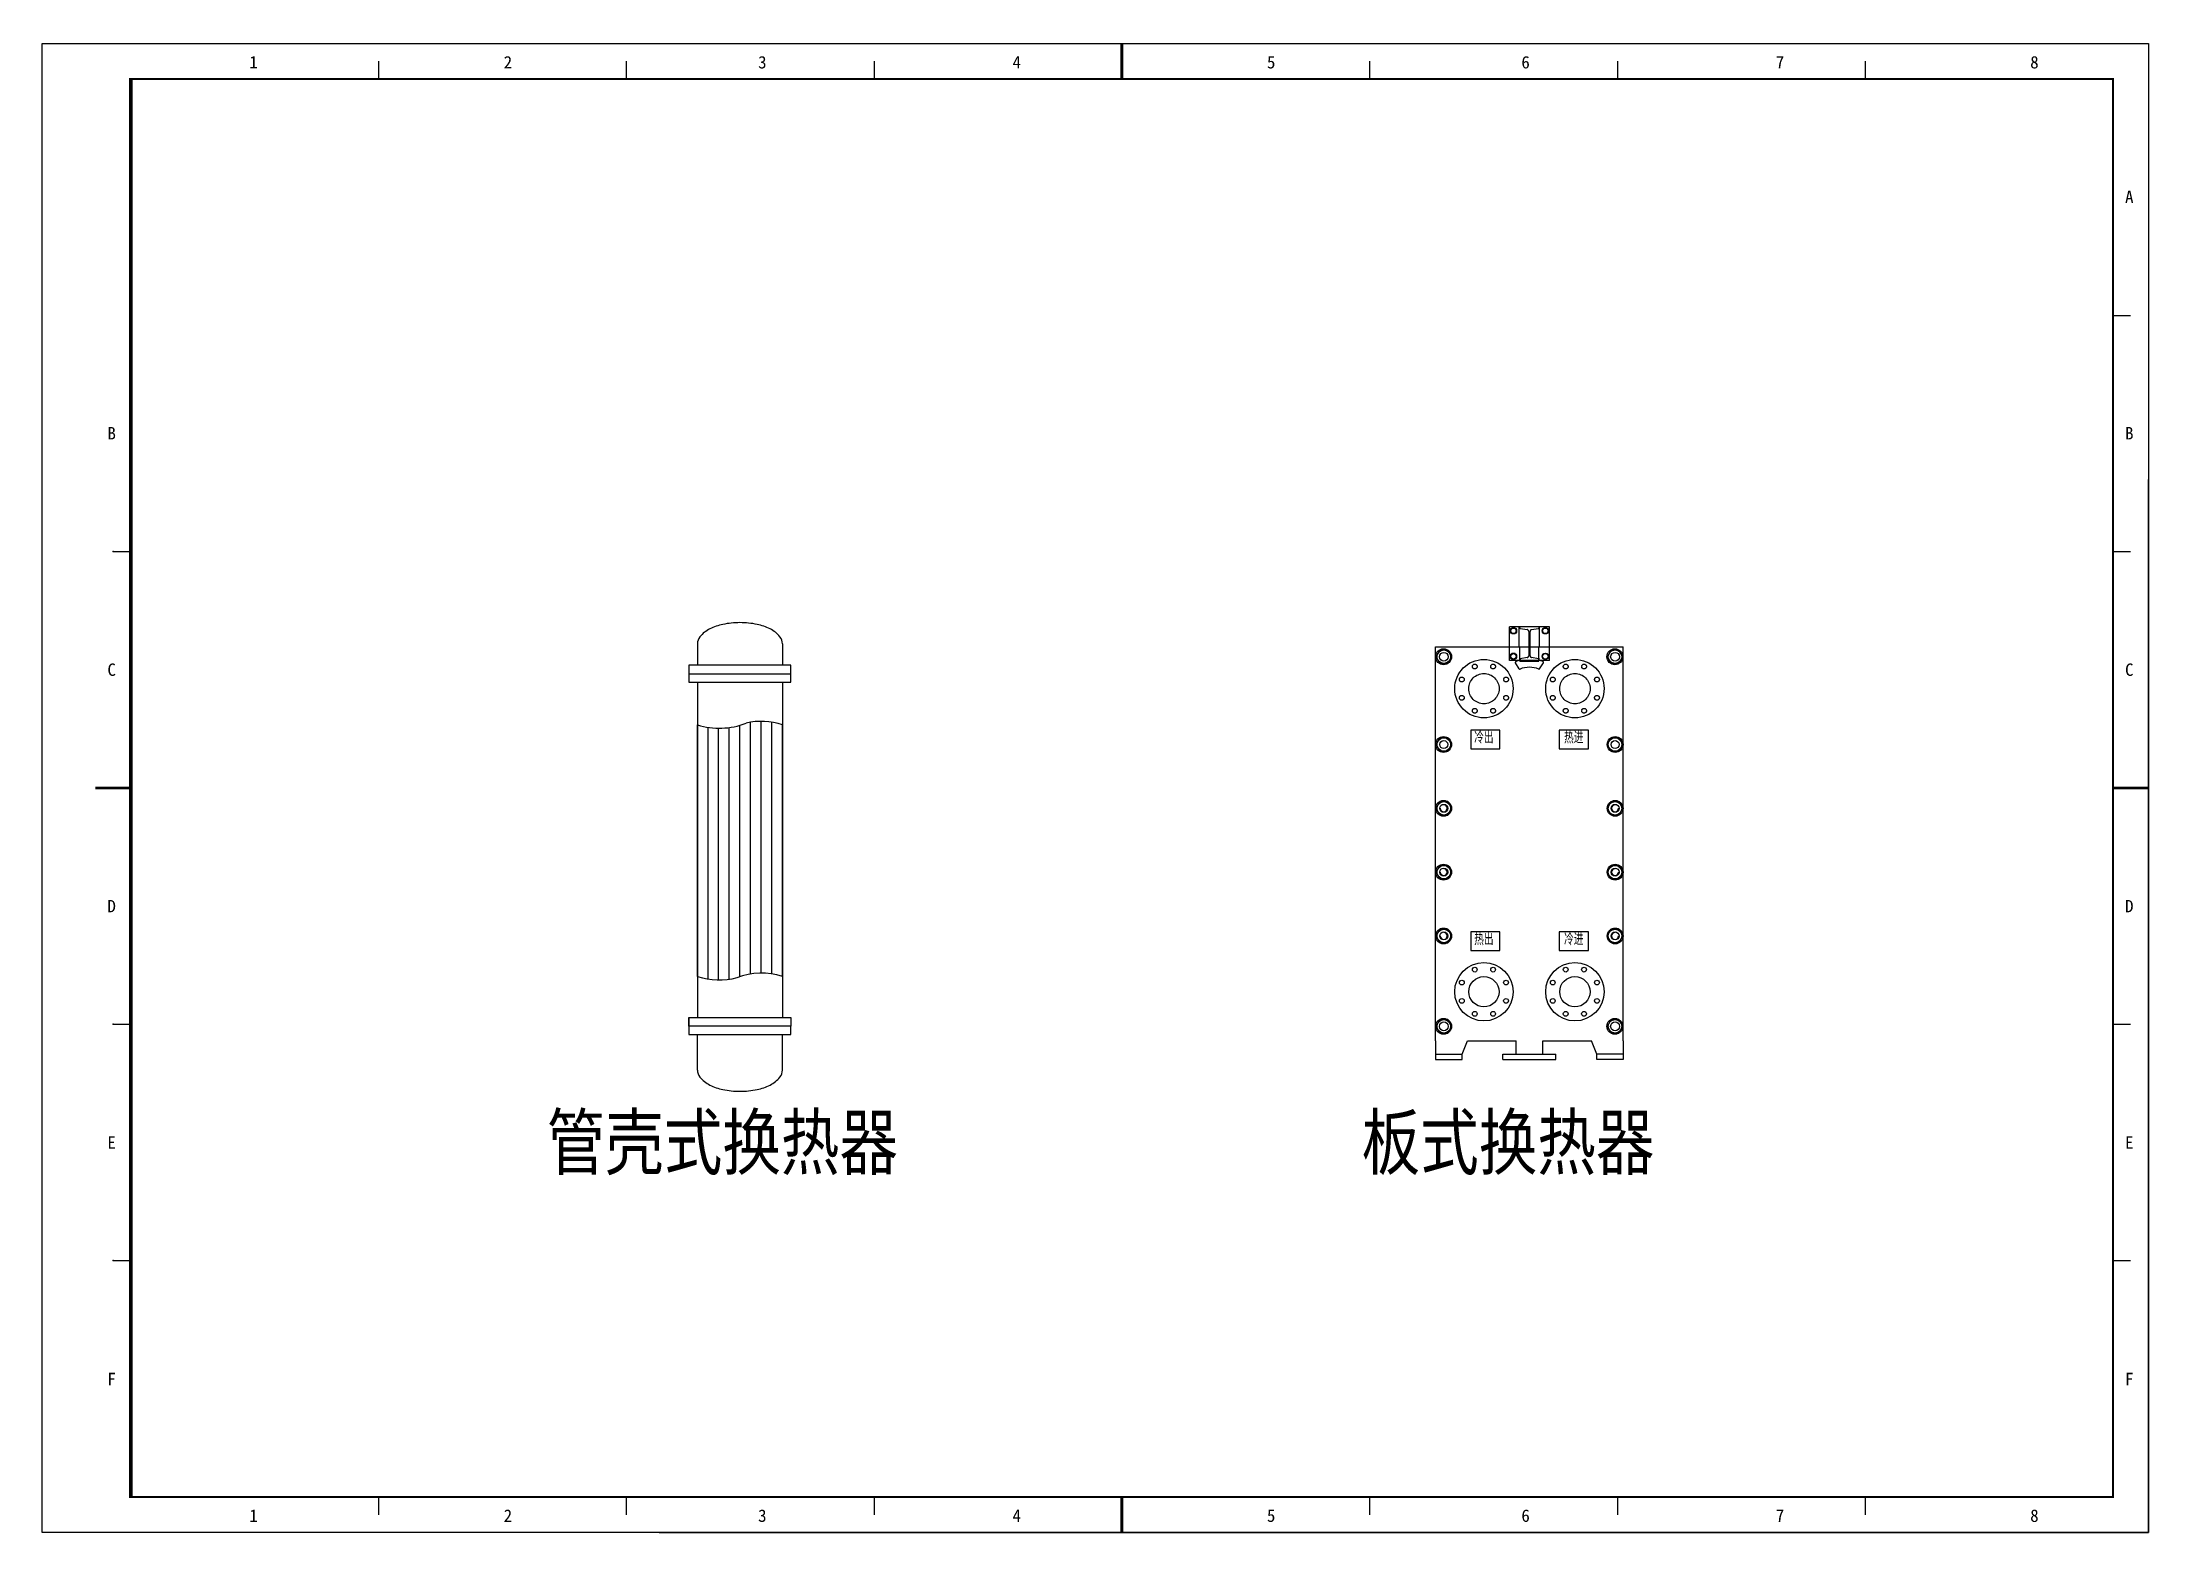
# Model space of a CAD drawing. Header units: millimetres. Extents: x 237 to 534, y 28 to 238.
import ezdxf

# ---------------------------------------------------------------- set-up
doc = ezdxf.new("R2010")
doc.units = ezdxf.units.MM
doc.linetypes.add('ACAD_ISO04W100', pattern=[30, 24, -3, 0, -3])
doc.layers.add('CAXA4', color=3, linetype='Continuous', lineweight=25)
doc.layers.add('设备', color=4, linetype='Continuous', lineweight=30)
for name, color, linetype in [('图层2', 1, 'ACAD_ISO04W100'), ('图层3', 2, 'Continuous'), ('图层5', 5, 'Continuous'), ('图层6', 6, 'Continuous')]:
    doc.layers.add(name, color=color, linetype=linetype)
doc.styles.add('QSDI', font='SimSun.ttf', dxfattribs={"width": 0.8})
doc.styles.add('标准', font='SIMFANG.TTF', dxfattribs={"width": 0.667})

# ---------------------------------------------------------------- blocks, each defined once
blk = doc.blocks.new('2#图框，横')
for p, q in [((7777.69, 0), (7777.69, 420)), ((7777.69, 420), (8371.69, 420)), ((8371.69, 420), (8371.69, 0)), ((7872.57, 415), (7872.57, 410)), ((7942.44, 415), (7942.44, 410)), ((8012.32, 415), (8012.32, 410)), ((8152.07, 415), (8152.07, 410)), ((8221.94, 415), (8221.94, 410)), ((8291.82, 415), (8291.82, 410)), ((8361.69, 343.33), (8366.69, 343.33)), ((8371.69, 0), (8371.69, 297)), ((7797.69, 276.67), (7802.69, 276.67)), ((8361.69, 276.67), (8366.69, 276.67)), ((7797.69, 143.33), (7802.69, 143.33)), ((8361.69, 143.33), (8366.69, 143.33)), ((7797.69, 76.67), (7802.69, 76.67)), ((8361.69, 76.67), (8366.69, 76.67)), ((7872.57, 10), (7872.57, 5)), ((7942.44, 10), (7942.44, 5)), ((8012.32, 10), (8012.32, 5)), ((8152.07, 10), (8152.07, 5)), ((8221.94, 10), (8221.94, 5)), ((8291.82, 10), (8291.82, 5)), ((8371.69, 0), (7777.69, 0)), ((7951.69, 0), (8371.69, 0))]:
    blk.add_line(p, q)
for points, const_width in [([(8082.19, 410), (8082.19, 420)], 0.8), ([(8082.19, 410), (8082.19, 420)], 0.5), ([(7802.69, 210), (7792.69, 210)], 0.8), ([(7792.69, 210), (7802.69, 210)], 0.5), ([(8361.69, 210), (8371.69, 210)], 0.8), ([(8361.69, 210), (8371.69, 210)], 0.5), ([(8082.19, 10), (8082.19, 0)], 0.8), ([(8082.19, 10), (8082.19, 0)], 0.5)]:
    blk.add_lwpolyline(points, dxfattribs=dict(const_width=const_width))
blk.add_lwpolyline([(7802.69, 10, 1, 1, 0), (7802.69, 410, 0.6, 0.6, 0), (8361.69, 410, 0.6, 0.6, 0), (8361.69, 10, 0.6, 0.6, 0)], format="xyseb", close=True)
for p in [(7797.69, 276.67), (7797.69, 210), (7797.69, 143.33), (7797.69, 76.67)]:
    blk.add_point(p)
at = {"style": 'QSDI'}
for s, p in [('1', (7836.11, 412.98)), ('2', (7907.86, 412.98)), ('3', (7979.61, 412.98)), ('4', (8051.36, 412.98)), ('5', (8123.11, 412.98)), ('6', (8194.86, 412.98)), ('7', (8266.61, 412.98)), ('8', (8338.36, 412.98)), ('A', (8365.11, 375.02)), ('B', (7796.11, 308.32)), ('B', (8365.11, 308.32)), ('C', (7796.11, 241.62)), ('C', (8365.11, 241.62)), ('D', (7796.11, 174.92)), ('D', (8365.11, 174.92)), ('E', (7796.11, 108.22)), ('E', (8365.11, 108.22)), ('F', (7796.11, 41.52)), ('F', (8365.11, 41.52)), ('1', (7836.11, 2.98)), ('2', (7907.86, 2.98)), ('3', (7979.61, 2.98)), ('4', (8051.36, 2.98)), ('5', (8123.11, 2.98)), ('6', (8194.86, 2.98)), ('7', (8266.61, 2.98)), ('8', (8338.36, 2.98))]:
    blk.add_text(s, height=3.5, dxfattribs=at).set_placement(p)

msp = doc.modelspace()

# ---------------------------------------------------------------- linework, layer by layer
at = {"ltscale": 2}
for p, q in [((445.26, 149.7), (444.71, 150.56)), ((448.13, 149.7), (448.68, 150.56))]:
    msp.add_line(p, q, dxfattribs=at)
at = {"color": 2, "ltscale": 2}
for p, q in [((445.38, 151.21), (445.38, 150.94)), ((448.01, 151.21), (448.01, 150.94))]:
    msp.add_line(p, q, dxfattribs=at)
at = {"color": 2}
for p, q in [((442.94, 95.38), (450.44, 95.38)), ((442.94, 94.63), (442.94, 95.38)), ((444.82, 95.38), (444.82, 97.25)), ((445.19, 95.38), (445.19, 95.38)), ((448.19, 95.38), (448.19, 95.38)), ((448.57, 95.38), (448.57, 97.25)), ((450.44, 94.63), (450.44, 95.38)), ((442.94, 94.63), (450.44, 94.63))]:
    msp.add_line(p, q, dxfattribs=at)
at = {"color": 1}
for centre, radius in [((440.28, 104.17), 4.12), ((438.99, 107.29), 0.338), ((441.57, 107.29), 0.338), ((437.16, 105.46), 0.338), ((440.28, 104.17), 2.14), ((443.4, 105.46), 0.338), ((437.16, 102.88), 0.338), ((438.99, 101.05), 0.338), ((441.57, 101.05), 0.338), ((443.4, 102.88), 0.338)]:
    msp.add_circle(centre, radius, dxfattribs=at)
at = {"color": 5}
for centre, radius in [((453.11, 104.17), 4.12), ((451.81, 107.29), 0.338), ((454.4, 107.29), 0.338), ((449.99, 105.46), 0.338), ((453.11, 104.17), 2.14), ((456.22, 105.46), 0.338), ((449.99, 102.88), 0.338), ((451.81, 101.05), 0.338), ((454.4, 101.05), 0.338), ((456.22, 102.88), 0.338)]:
    msp.add_circle(centre, radius, dxfattribs=at)
at = {"color": 2, "ltscale": 2}
for centre, radius, start, end in [((444.79, 150.61), 0.0938, 115.1436, 212.555), ((446.69, 146.56), 4.58, 106.6716, 115.1436), ((446.69, 146.56), 4.58, 64.8564, 73.3284), ((448.6, 150.61), 0.0938, 327.445, 64.8564)]:
    msp.add_arc(centre, radius, start, end, dxfattribs=at)
at = {"ltscale": 2}
for centre, radius, start, end in [((445.34, 149.75), 0.0938, 212.555, 292.9622), ((446.69, 146.56), 3.38, 67.0378, 112.9622), ((446.69, 146.56), 3.38, 67.0378, 112.9622), ((448.05, 149.75), 0.0938, 247.0378, 327.445), ((448.05, 149.75), 0.0938, 247.0378, 327.445)]:
    msp.add_arc(centre, radius, start, end, dxfattribs=at)
at = {"layer": '图层2', "color": 2}
msp.add_lwpolyline([(448.01, 150.91), (448.01, 151.13, 0.069552), (447.97, 151.14), (447.01, 151.3, -0.366629), (446.79, 151.56), (446.79, 154.99, -0.366629), (447.01, 155.25), (447.97, 155.41, 0.366629), (448.08, 155.54), (448.08, 155.64), (445.31, 155.64), (445.31, 155.54, 0.366629), (445.41, 155.41), (446.38, 155.25, -0.366629), (446.6, 154.99), (446.6, 151.56, -0.366629), (446.38, 151.3), (445.41, 151.14, 0.069552), (445.38, 151.13), (445.38, 150.91)], format="xyb", close=True, dxfattribs=at)
at = {"layer": '图层2', "color": 5, "ltscale": 6}
for centre, radius in [((440.28, 146.92), 4.12), ((440.28, 146.92), 2.14), ((438.99, 150.04), 0.338), ((441.57, 150.04), 0.338), ((437.16, 148.21), 0.338), ((437.16, 145.63), 0.338), ((443.4, 148.21), 0.338), ((443.4, 145.63), 0.338), ((438.99, 143.8), 0.338), ((441.57, 143.8), 0.338)]:
    msp.add_circle(centre, radius, dxfattribs=at)
at = {"layer": '图层2', "ltscale": 6}
for centre, radius in [((453.11, 146.92), 4.12), ((453.11, 146.92), 2.14), ((451.81, 150.04), 0.338), ((454.4, 150.04), 0.338), ((449.99, 148.21), 0.338), ((449.99, 145.63), 0.338), ((456.22, 148.21), 0.338), ((456.22, 145.63), 0.338), ((451.81, 143.8), 0.338), ((454.4, 143.8), 0.338)]:
    msp.add_circle(centre, radius, dxfattribs=at)
at = {"layer": '图层3'}
for p, q in [((433.46, 152.83), (459.93, 152.83)), ((433.46, 97.25), (433.46, 152.83)), ((448.12, 152.83), (450.56, 152.83)), ((437.96, 97.25), (444.82, 97.25)), ((448.57, 97.25), (455.43, 97.25))]:
    msp.add_line(p, q, dxfattribs=at)
at = {"layer": '图层3', "color": 2}
for p, q in [((442.83, 152.83), (445.27, 152.83)), ((445.34, 150.78), (445.34, 152.83)), ((448.04, 150.78), (448.04, 152.83)), ((459.93, 97.25), (459.93, 152.83)), ((445.34, 150.78), (448.04, 150.78))]:
    msp.add_line(p, q, dxfattribs=at)
at = {"layer": '图层3'}
for centre in [(434.62, 151.42), (458.77, 151.42), (434.62, 99.29), (458.77, 99.29)]:
    msp.add_circle(centre, 0.619, dxfattribs=at)
at = {"layer": '图层5', "color": 2}
msp.add_line((445.27, 152.83), (448.12, 152.83), dxfattribs=at)
for points in [[(438.42, 138.43), (442.54, 138.43), (442.54, 141.05), (438.42, 141.05)], [(450.9, 138.43), (455.02, 138.43), (455.02, 141.05), (450.9, 141.05)], [(438.42, 109.98), (442.54, 109.98), (442.54, 112.61), (438.42, 112.61)], [(450.9, 109.98), (455.02, 109.98), (455.02, 112.61), (450.9, 112.61)]]:
    msp.add_lwpolyline(points, close=True, dxfattribs=at)
at = {"layer": '图层5'}
for centre, start, end in [((434.62, 130.04), 180, 90), ((458.77, 130.04), 90, 0), ((434.62, 121.04), 180, 90), ((458.77, 121.04), 90, 0), ((434.62, 112.04), 180, 90), ((458.77, 112.04), 90, 0)]:
    msp.add_arc(centre, 0.487, start, end, dxfattribs=at)
at = {"layer": '图层6', "color": 2}
for p, q in [((449.51, 155.64), (443.88, 155.64)), ((443.88, 150.91), (443.88, 155.64)), ((445.27, 152.83), (445.27, 155.64)), ((448.12, 152.83), (448.12, 155.64)), ((449.51, 150.91), (449.51, 155.64)), ((449.51, 150.91), (443.88, 150.91)), ((433.46, 97.25), (433.46, 95.38)), ((433.46, 95.38), (437.21, 95.38)), ((433.46, 95.38), (433.46, 94.63)), ((437.21, 95.38), (437.96, 97.25)), ((437.21, 94.63), (437.21, 95.38)), ((456.18, 95.38), (455.43, 97.25)), ((456.18, 94.63), (456.18, 95.38)), ((459.93, 95.38), (456.18, 95.38)), ((459.93, 97.25), (459.93, 95.38)), ((459.93, 95.38), (459.93, 94.63)), ((433.46, 94.63), (437.21, 94.63)), ((459.93, 94.63), (456.18, 94.63))]:
    msp.add_line(p, q, dxfattribs=at)
for points in [[(444.22, 155.47), (443.99, 155.08), (444.22, 154.69), (444.67, 154.69), (444.89, 155.08), (444.67, 155.47)], [(449.17, 155.47), (449.39, 155.08), (449.17, 154.69), (448.72, 154.69), (448.49, 155.08), (448.72, 155.47)], [(435.72, 151.42), (435.17, 152.37), (434.07, 152.37), (433.52, 151.42), (434.07, 150.47), (435.17, 150.47)], [(444.22, 151.87), (443.99, 151.48), (444.22, 151.09), (444.67, 151.09), (444.89, 151.48), (444.67, 151.87)], [(449.17, 151.87), (449.39, 151.48), (449.17, 151.09), (448.72, 151.09), (448.49, 151.48), (448.72, 151.87)], [(459.87, 151.42), (459.32, 152.37), (458.22, 152.37), (457.67, 151.42), (458.22, 150.47), (459.32, 150.47)], [(435.72, 139.04), (435.17, 140), (434.07, 140), (433.52, 139.04), (434.07, 138.09), (435.17, 138.09)], [(457.67, 139.04), (458.22, 140), (459.32, 140), (459.87, 139.04), (459.32, 138.09), (458.22, 138.09)], [(435.72, 130.04), (435.17, 131), (434.07, 131), (433.52, 130.04), (434.07, 129.09), (435.17, 129.09)], [(457.67, 130.04), (458.22, 131), (459.32, 131), (459.87, 130.04), (459.32, 129.09), (458.22, 129.09)], [(435.72, 121.04), (435.17, 122), (434.07, 122), (433.52, 121.04), (434.07, 120.09), (435.17, 120.09)], [(457.67, 121.04), (458.22, 122), (459.32, 122), (459.87, 121.04), (459.32, 120.09), (458.22, 120.09)], [(435.72, 112.04), (435.17, 113), (434.07, 113), (433.52, 112.04), (434.07, 111.09), (435.17, 111.09)], [(457.67, 112.04), (458.22, 113), (459.32, 113), (459.87, 112.04), (459.32, 111.09), (458.22, 111.09)], [(435.72, 99.29), (435.17, 100.25), (434.07, 100.25), (433.52, 99.29), (434.07, 98.34), (435.17, 98.34)], [(459.87, 99.29), (459.32, 100.25), (458.22, 100.25), (457.67, 99.29), (458.22, 98.34), (459.32, 98.34)]]:
    msp.add_lwpolyline(points, close=True, dxfattribs=at)
for centre, radius in [((444.44, 155.08), 0.45), ((444.44, 155.08), 0.39), ((448.94, 155.08), 0.45), ((448.94, 155.08), 0.39), ((434.59, 151.42), 1.12), ((434.62, 151.42), 0.952), ((444.44, 151.48), 0.45), ((444.44, 151.48), 0.39), ((448.94, 151.48), 0.45), ((448.94, 151.48), 0.39), ((458.74, 151.42), 1.12), ((458.77, 151.42), 0.952), ((434.59, 139.04), 1.12), ((434.62, 139.04), 0.952), ((458.79, 139.04), 1.12), ((458.77, 139.04), 0.952), ((434.59, 130.04), 1.12), ((434.62, 130.04), 0.952), ((458.79, 130.04), 1.12), ((458.77, 130.04), 0.952), ((434.59, 121.04), 1.12), ((434.62, 121.04), 0.952), ((458.79, 121.04), 1.12), ((458.77, 121.04), 0.952), ((434.59, 112.04), 1.12), ((434.62, 112.04), 0.952), ((458.79, 112.04), 1.12), ((458.77, 112.04), 0.952), ((434.59, 99.29), 1.12), ((434.62, 99.29), 0.952), ((458.74, 99.29), 1.12), ((458.77, 99.29), 0.952)]:
    msp.add_circle(centre, radius, dxfattribs=at)
at = {"layer": '图层6'}
for centre in [(434.62, 139.04), (458.77, 139.04), (434.62, 130.04), (458.77, 130.04), (434.62, 121.04), (458.77, 121.04), (434.62, 112.04), (458.77, 112.04)]:
    msp.add_circle(centre, 0.562, dxfattribs=at)
at = {"layer": '设备', "color": 2}
for p, q in [((329.37, 153.23), (329.37, 150.23)), ((341.37, 153.23), (341.37, 150.23)), ((328.17, 149.03), (342.57, 149.03)), ((329.37, 147.83), (329.37, 100.53)), ((341.37, 147.83), (341.37, 100.53)), ((329.37, 106.32), (329.37, 141.81)), ((330.87, 105.98), (330.87, 141.47)), ((332.37, 105.85), (332.37, 141.35)), ((333.87, 105.95), (333.87, 141.44)), ((335.37, 106.32), (335.37, 141.76)), ((336.87, 106.69), (336.87, 142.18)), ((338.37, 106.82), (338.37, 142.31)), ((339.87, 106.69), (339.87, 142.19)), ((341.37, 106.32), (341.37, 141.81)), ((329.37, 93.13), (329.37, 98.13)), ((341.37, 93.13), (341.37, 98.13))]:
    msp.add_line(p, q, dxfattribs=at)
for points in [[(341.37, 153.23, 0.174705), (341.01, 154.24, 0.104203), (339.62, 155.35, 0.064948), (337.8, 155.98, 0.051099), (335.37, 156.23, 0.051099), (332.95, 155.98, 0.064948), (331.13, 155.35, 0.104203), (329.74, 154.24, 0.174705), (329.37, 153.23, 0.174705)], [(329.37, 93.13, 0.174705), (329.74, 92.12, 0.104203), (331.13, 91.01, 0.064948), (332.95, 90.38, 0.051099), (335.37, 90.13, 0.051099), (337.8, 90.38, 0.064948), (339.62, 91.01, 0.104203), (341.01, 92.12, 0.174705), (341.37, 93.13, 0.174705)]]:
    msp.add_lwpolyline(points, format="xyb", dxfattribs=at)
at = {"layer": '设备', "color": 2, "flags": 128}
msp.add_lwpolyline([(328.17, 150.23), (328.17, 147.83), (342.57, 147.83), (342.57, 150.23)], close=True, dxfattribs=at)
msp.add_lwpolyline([(328.17, 100.53), (342.57, 100.53), (342.57, 99.33), (328.17, 99.33), (328.17, 100.53), (328.17, 98.13), (342.57, 98.13), (342.57, 99.33)], dxfattribs=at)
at = {"layer": '设备', "color": 2}
for centre, major_axis, start_param, end_param in [((332.46, 165.92), (0, 24.58), 2.94637, 3.382064), ((338.39, 120.47), (0, 21.84), -0.213247, 0.152779), ((338.39, 84.97), (0, 21.84), -0.213247, 0.245641), ((332.46, 130.43), (0, 24.58), 2.94637, 3.299541)]:
    msp.add_ellipse(centre, major_axis=major_axis, ratio=0.646312, start_param=start_param, end_param=end_param, dxfattribs=at)

# ---------------------------------------------------------------- block references
at = {"color": 2, "xscale": 0.5, "yscale": 0.5, "zscale": 0.4999999999999969}
msp.add_blockref('2#图框，横', (-3651.87, 27.91), dxfattribs=at)

# ---------------------------------------------------------------- texts
at = {"style": 'QSDI', "width": 0.8}
for s, p in [('管壳式换热器', (308.11, 79.17)), ('板式换热器', (423.03, 79.17))]:
    msp.add_text(s, height=7.569, dxfattribs=at).set_placement(p)
at = {"layer": 'CAXA4', "color": 2, "linetype": 'Continuous', "lineweight": 25, "ltscale": 0.8, "char_height": 1.5, "attachment_point": 1, "style": '标准'}
for s, insert in [('{\\fFangSong_GB2312|b0|i0|c134|p34;冷出}', (438.91, 140.85)), ('{\\fFangSong_GB2312|b0|i0|c134|p0;热进}', (451.58, 140.85)), ('{\\fFangSong_GB2312|b0|i0|c134|p34;热出}', (438.91, 112.4)), ('{\\fFangSong_GB2312|b0|i0|c134|p0;冷进}', (451.58, 112.4))]:
    msp.add_mtext(s, dxfattribs=dict(at, insert=insert))

doc.saveas('drawing.dxf')
